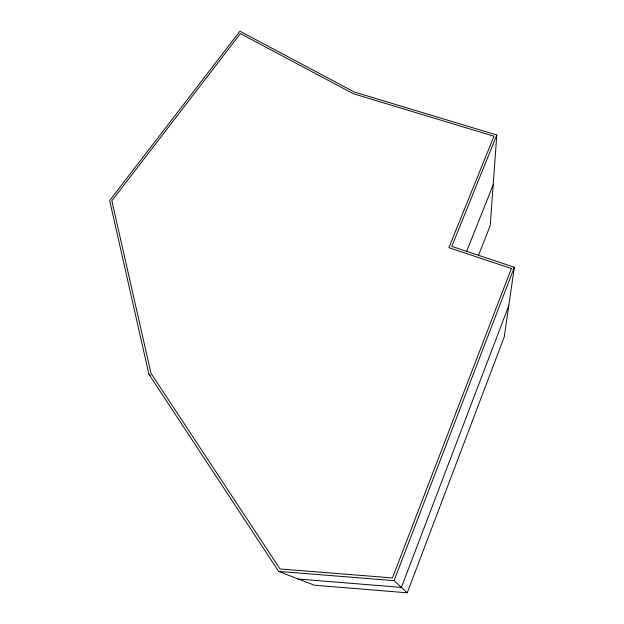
<?xml version="1.0" encoding="UTF-8"?>
<svg xmlns="http://www.w3.org/2000/svg" width="624" height="624" viewBox="0 0 624 624"><rect width="100%" height="100%" fill="white"/><g stroke="black" fill="none" stroke-linecap="round" stroke-linejoin="round"><path stroke-width="0.94" d="M496.798 135.01L451.799 246.402L514.348 267.251L504.239 336.937L407.246 592.8L314.332 585.211L278.655 571.405L148.933 374.299L109.652 200.6L239.951 31.2L354.268 92.009L496.798 135.01L490.214 225.685L478.39 255.598M508.778 305.666L401.396 587.395L298.444 579.056M407.246 592.8L394.095 580.64L514.348 267.251M466.627 251.339L493.178 184.805M278.655 571.405L394.095 580.64M148.933 374.299L150.4 375.562M511.391 268.523L392.441 577.925L280.02 568.971L150.992 373.285L111.844 200.819L240.388 33.571L353.278 93.701L493.974 136.227L448.874 247.666L511.391 268.523"/></g></svg>
